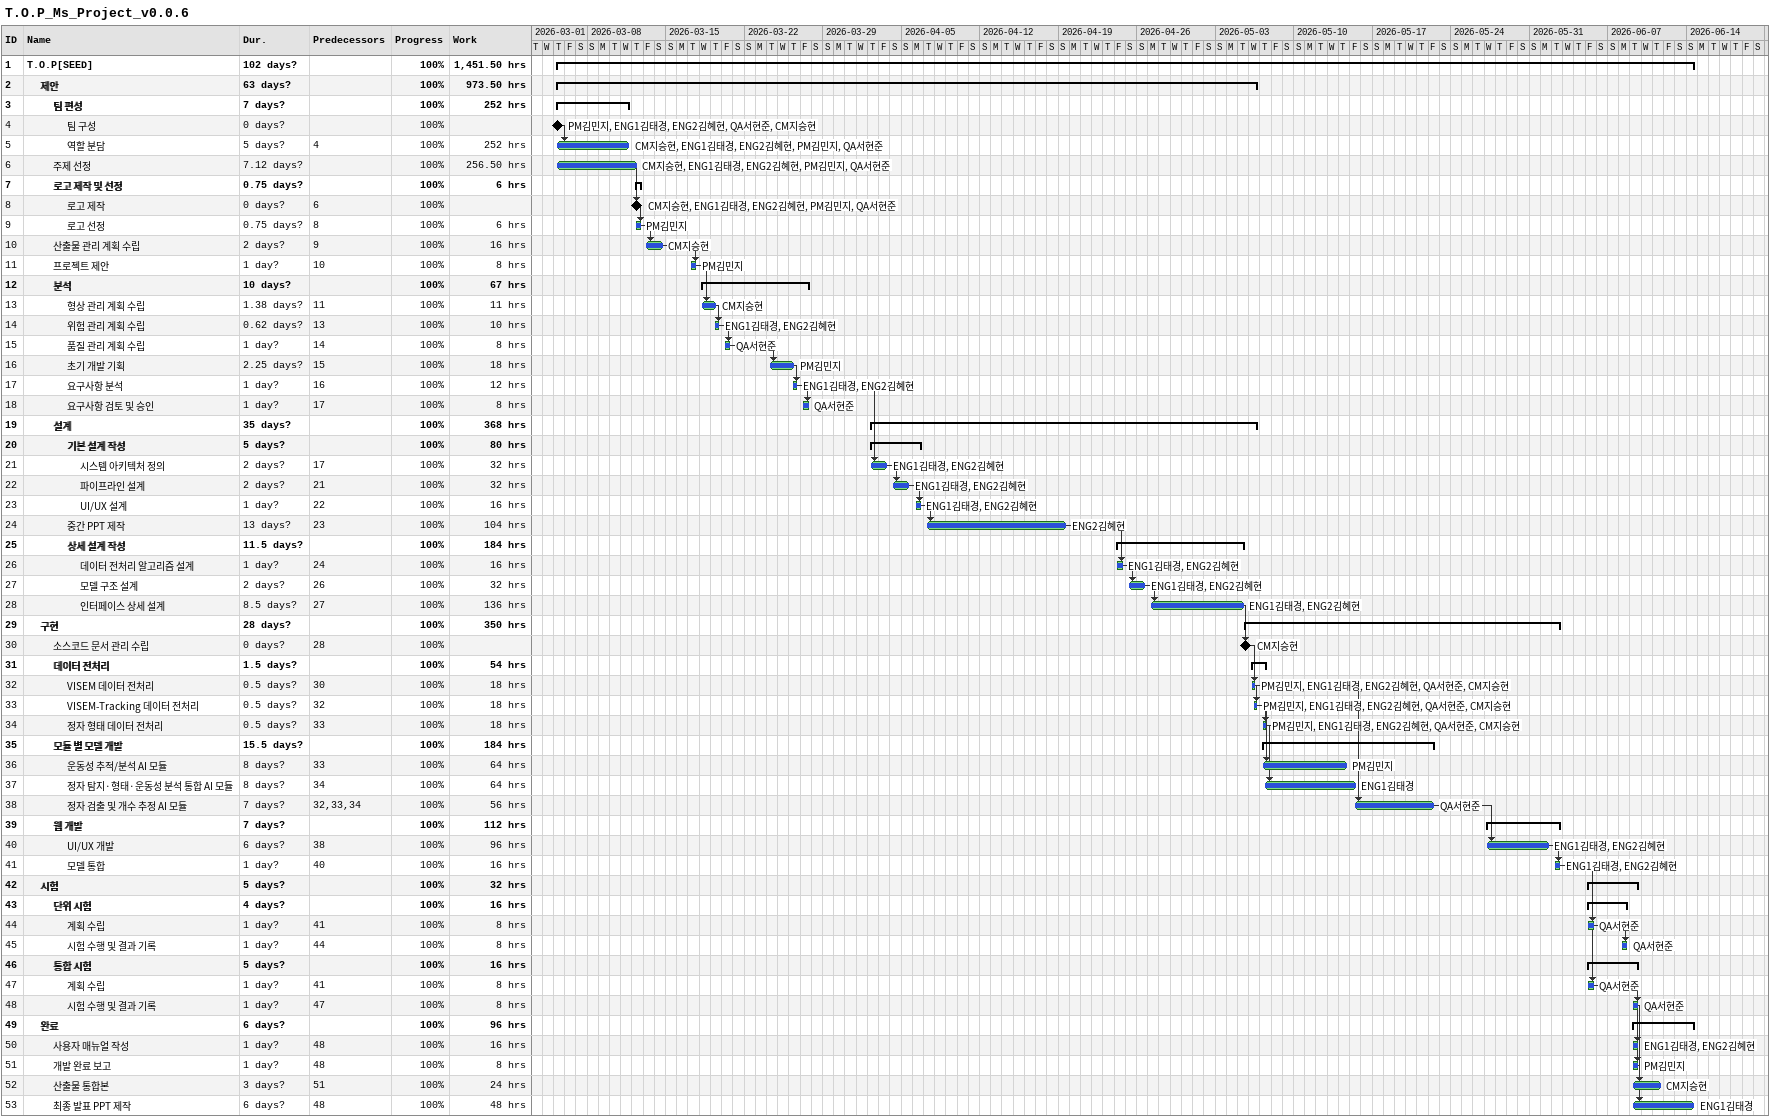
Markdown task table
T.O.P_Ms_Project_v0.0.6

| ID | Level | Task | Duration | Start | Finish | Predecessors | Resources | % complete | Work (h) |
|---|---|---|---|---|---|---|---|---|---|
| 1 | 1 | **T.O.P[SEED]** | 102d? | 2026-03-05 | 2026-06-14 |  |  | 100 | 1451.50 |
| 2 | 2 | **제안** | 63d? | 2026-03-05 | 2026-05-06 |  |  | 100 | 973.50 |
| 3 | 3 | **팀 편성** | 7d? | 2026-03-05 | 2026-03-11 |  |  | 100 | 252 |
| 4 | 4 | 팀 구성 | 0d? | 2026-03-05 | 2026-03-05 |  | PM김민지, ENG1김태경, ENG2김혜현, QA서현준, CM지승현 | 100 |  |
| 5 | 4 | 역할 분담 | 5d? | 2026-03-05 | 2026-03-11 | 4 | CM지승현, ENG1김태경, ENG2김혜현, PM김민지, QA서현준 | 100 | 252 |
| 6 | 3 | 주제 선정 | 7.12d? | 2026-03-05 | 2026-03-12 |  | CM지승현, ENG1김태경, ENG2김혜현, PM김민지, QA서현준 | 100 | 256.50 |
| 7 | 3 | **로고 제작 및 선정** | 0.75d? | 2026-03-12 | 2026-03-12 |  |  | 100 | 6 |
| 8 | 4 | 로고 제작 | 0d? | 2026-03-12 | 2026-03-12 | 6 | CM지승현, ENG1김태경, ENG2김혜현, PM김민지, QA서현준 | 100 |  |
| 9 | 4 | 로고 선정 | 0.75d? | 2026-03-12 | 2026-03-12 | 8 | PM김민지 | 100 | 6 |
| 10 | 3 | 산출물 관리 계획 수립 | 2d? | 2026-03-13 | 2026-03-14 | 9 | CM지승현 | 100 | 16 |
| 11 | 3 | 프로젝트 제안 | 1d? | 2026-03-17 | 2026-03-17 | 10 | PM김민지 | 100 | 8 |
| 12 | 3 | **분석** | 10d? | 2026-03-18 | 2026-03-27 |  |  | 100 | 67 |
| 13 | 4 | 형상 관리 계획 수립 | 1.38d? | 2026-03-18 | 2026-03-19 | 11 | CM지승현 | 100 | 11 |
| 14 | 4 | 위험 관리 계획 수립 | 0.62d? | 2026-03-19 | 2026-03-19 | 13 | ENG1김태경, ENG2김혜현 | 100 | 10 |
| 15 | 4 | 품질 관리 계획 수립 | 1d? | 2026-03-20 | 2026-03-20 | 14 | QA서현준 | 100 | 8 |
| 16 | 4 | 초기 개발 기획 | 2.25d? | 2026-03-24 | 2026-03-26 | 15 | PM김민지 | 100 | 18 |
| 17 | 4 | 요구사항 분석 | 1d? | 2026-03-26 | 2026-03-26 | 16 | ENG1김태경, ENG2김혜현 | 100 | 12 |
| 18 | 4 | 요구사항 검토 및 승인 | 1d? | 2026-03-27 | 2026-03-27 | 17 | QA서현준 | 100 | 8 |
| 19 | 3 | **설계** | 35d? | 2026-04-02 | 2026-05-06 |  |  | 100 | 368 |
| 20 | 4 | **기본 설계 작성** | 5d? | 2026-04-02 | 2026-04-06 |  |  | 100 | 80 |
| 21 | 5 | 시스템 아키텍처 정의 | 2d? | 2026-04-02 | 2026-04-03 | 17 | ENG1김태경, ENG2김혜현 | 100 | 32 |
| 22 | 5 | 파이프라인 설계 | 2d? | 2026-04-04 | 2026-04-05 | 21 | ENG1김태경, ENG2김혜현 | 100 | 32 |
| 23 | 5 | UI/UX 설계 | 1d? | 2026-04-06 | 2026-04-06 | 22 | ENG1김태경, ENG2김혜현 | 100 | 16 |
| 24 | 4 | 중간 PPT 제작 | 13d? | 2026-04-07 | 2026-04-19 | 23 | ENG2김혜현 | 100 | 104 |
| 25 | 4 | **상세 설계 작성** | 11.5d? | 2026-04-24 | 2026-05-05 |  |  | 100 | 184 |
| 26 | 5 | 데이터 전처리 알고리즘 설계 | 1d? | 2026-04-24 | 2026-04-24 | 24 | ENG1김태경, ENG2김혜현 | 100 | 16 |
| 27 | 5 | 모델 구조 설계 | 2d? | 2026-04-25 | 2026-04-26 | 26 | ENG1김태경, ENG2김혜현 | 100 | 32 |
| 28 | 5 | 인터페이스 상세 설계 | 8.5d? | 2026-04-27 | 2026-05-05 | 27 | ENG1김태경, ENG2김혜현 | 100 | 136 |
| 29 | 2 | **구현** | 28d? | 2026-05-05 | 2026-06-02 |  |  | 100 | 350 |
| 30 | 3 | 소스코드 문서 관리 수립 | 0d? | 2026-05-05 | 2026-05-05 | 28 | CM지승현 | 100 |  |
| 31 | 3 | **데이터 전처리** | 1.5d? | 2026-05-06 | 2026-05-07 |  |  | 100 | 54 |
| 32 | 4 | VISEM 데이터 전처리 | 0.5d? | 2026-05-06 | 2026-05-06 | 30 | PM김민지, ENG1김태경, ENG2김혜현, QA서현준, CM지승현 | 100 | 18 |
| 33 | 4 | VISEM-Tracking 데이터 전처리 | 0.5d? | 2026-05-06 | 2026-05-06 | 32 | PM김민지, ENG1김태경, ENG2김혜현, QA서현준, CM지승현 | 100 | 18 |
| 34 | 4 | 정자 형태 데이터 전처리 | 0.5d? | 2026-05-07 | 2026-05-07 | 33 | PM김민지, ENG1김태경, ENG2김혜현, QA서현준, CM지승현 | 100 | 18 |
| 35 | 3 | **모듈 별 모델 개발** | 15.5d? | 2026-05-07 | 2026-05-22 |  |  | 100 | 184 |
| 36 | 4 | 운동성 추적/분석 AI 모듈 | 8d? | 2026-05-07 | 2026-05-14 | 33 | PM김민지 | 100 | 64 |
| 37 | 4 | 정자 탐지·형태·운동성 분석 통합 AI 모듈 | 8d? | 2026-05-07 | 2026-05-15 | 34 | ENG1김태경 | 100 | 64 |
| 38 | 4 | 정자 검출 및 개수 추정 AI 모듈 | 7d? | 2026-05-15 | 2026-05-22 | 32, 33, 34 | QA서현준 | 100 | 56 |
| 39 | 3 | **웹 개발** | 7d? | 2026-05-27 | 2026-06-02 |  |  | 100 | 112 |
| 40 | 4 | UI/UX 개발 | 6d? | 2026-05-27 | 2026-06-01 | 38 | ENG1김태경, ENG2김혜현 | 100 | 96 |
| 41 | 4 | 모델 통합 | 1d? | 2026-06-02 | 2026-06-02 | 40 | ENG1김태경, ENG2김혜현 | 100 | 16 |
| 42 | 2 | **시험** | 5d? | 2026-06-05 | 2026-06-09 |  |  | 100 | 32 |
| 43 | 3 | **단위 시험** | 4d? | 2026-06-05 | 2026-06-08 |  |  | 100 | 16 |
| 44 | 4 | 계획 수립 | 1d? | 2026-06-05 | 2026-06-05 | 41 | QA서현준 | 100 | 8 |
| 45 | 4 | 시험 수행 및 결과 기록 | 1d? | 2026-06-08 | 2026-06-08 | 44 | QA서현준 | 100 | 8 |
| 46 | 3 | **통합 시험** | 5d? | 2026-06-05 | 2026-06-09 |  |  | 100 | 16 |
| 47 | 4 | 계획 수립 | 1d? | 2026-06-05 | 2026-06-05 | 41 | QA서현준 | 100 | 8 |
| 48 | 4 | 시험 수행 및 결과 기록 | 1d? | 2026-06-09 | 2026-06-09 | 47 | QA서현준 | 100 | 8 |
| 49 | 2 | **완료** | 6d? | 2026-06-09 | 2026-06-14 |  |  | 100 | 96 |
| 50 | 3 | 사용자 매뉴얼 작성 | 1d? | 2026-06-09 | 2026-06-09 | 48 | ENG1김태경, ENG2김혜현 | 100 | 16 |
| 51 | 3 | 개발 완료 보고 | 1d? | 2026-06-09 | 2026-06-09 | 48 | PM김민지 | 100 | 8 |
| 52 | 3 | 산출물 통합본 | 3d? | 2026-06-09 | 2026-06-11 | 51 | CM지승현 | 100 | 24 |
| 53 | 3 | 최종 발표 PPT 제작 | 6d? | 2026-06-09 | 2026-06-14 | 48 | ENG1김태경 | 100 | 48 |
